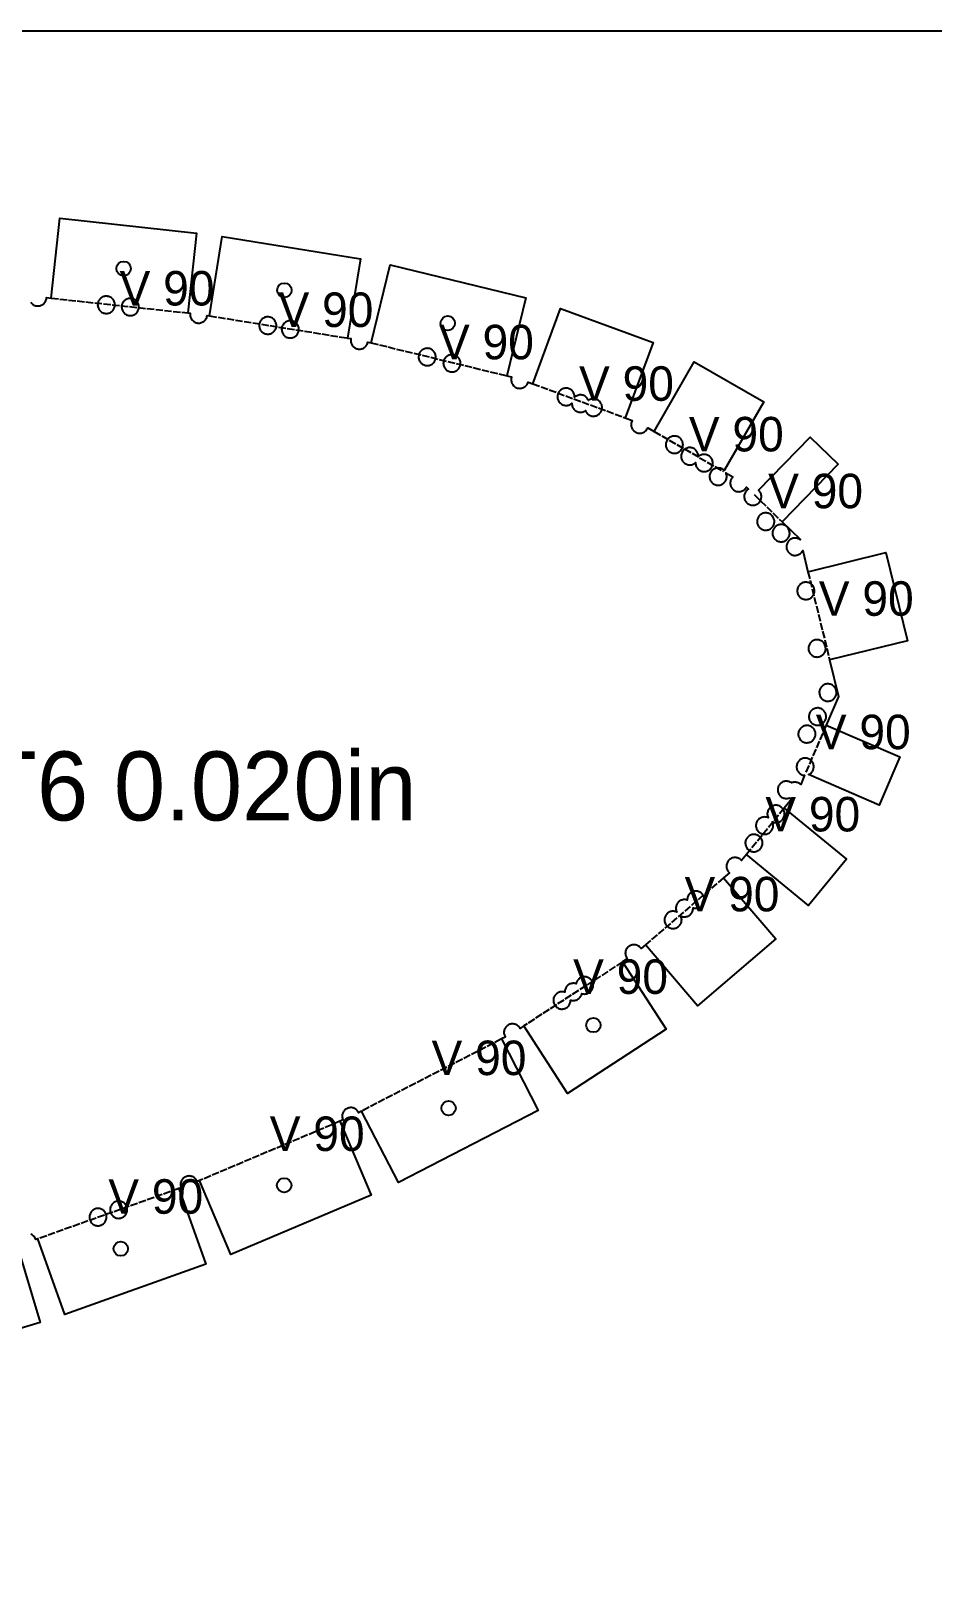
# Model space of a CAD drawing. Header units: millimetres. Extents: x 0 to 2467, y 0 to 1219.
# Drawn here: x 304.9 to 461.7, y 947.4 to 1219 of the extents above; entities that cross this region are included whole.
import ezdxf

# ---------------------------------------------------------------- set-up
doc = ezdxf.new("R2010")
doc.units = ezdxf.units.MM
doc.linetypes.add('DASHED', pattern=[1.524, 1.27, -0.254])
for name, color, linetype in [('CUT', 7, 'CONTINUOUS'), ('ETCH', 8, 'CONTINUOUS'), ('HOLE', 6, 'CONTINUOUS'), ('VALLEY', 1, 'DASHED')]:
    doc.layers.add(name, color=color, linetype=linetype)

msp = doc.modelspace()

# ---------------------------------------------------------------- linework, layer by layer
at = {"layer": 'CUT'}
for points in [[(304.78, 1171.86), (304.87, 1171.74), (304.97, 1171.63), (305.08, 1171.53), (305.2, 1171.45), (305.32, 1171.37), (305.46, 1171.31), (305.6, 1171.26), (305.74, 1171.23), (305.89, 1171.21), (306.03, 1171.21), (306.18, 1171.22), (306.33, 1171.24), (306.47, 1171.28), (306.61, 1171.33), (306.74, 1171.39), (306.86, 1171.47), (306.98, 1171.56), (307.09, 1171.66), (307.19, 1171.77), (307.27, 1171.89), (307.35, 1172.02), (307.41, 1172.15), (307.45, 1172.29), (307.49, 1172.43), (307.51, 1172.58), (307.51, 1172.67), (308.32, 1172.58), (309.83, 1186.47), (333.62, 1183.88), (332.11, 1170), (332.5, 1169.95), (332.49, 1169.87), (332.48, 1169.72), (332.49, 1169.58), (332.51, 1169.43), (332.55, 1169.29), (332.6, 1169.15), (332.67, 1169.02), (332.75, 1168.89), (332.84, 1168.78), (332.94, 1168.67), (333.05, 1168.57), (333.17, 1168.49), (333.29, 1168.41), (333.43, 1168.35), (333.57, 1168.3), (333.71, 1168.27), (333.86, 1168.25), (334, 1168.24), (334.15, 1168.25), (334.29, 1168.28), (334.44, 1168.32), (334.58, 1168.37), (334.71, 1168.43), (334.83, 1168.51), (334.95, 1168.6), (335.06, 1168.7), (335.15, 1168.81), (335.24, 1168.93), (335.31, 1169.06), (335.38, 1169.19), (335.42, 1169.33), (335.46, 1169.47), (335.47, 1169.55), (335.85, 1169.49), (338.07, 1183.29), (362.1, 1179.42), (359.88, 1165.63), (360.46, 1165.53), (360.45, 1165.49), (360.43, 1165.34), (360.42, 1165.19), (360.43, 1165.05), (360.46, 1164.9), (360.5, 1164.76), (360.55, 1164.62), (360.61, 1164.49), (360.69, 1164.36), (360.78, 1164.25), (360.88, 1164.14), (360.99, 1164.04), (361.11, 1163.96), (361.24, 1163.88), (361.37, 1163.82), (361.51, 1163.77), (361.65, 1163.74), (361.8, 1163.72), (361.95, 1163.71), (362.09, 1163.72), (362.24, 1163.75), (362.38, 1163.78), (362.52, 1163.84), (362.65, 1163.9), (362.78, 1163.98), (362.89, 1164.07), (363, 1164.17), (363.1, 1164.28), (363.18, 1164.4), (363.26, 1164.53), (363.32, 1164.66), (363.37, 1164.8), (363.4, 1164.94), (363.97, 1164.8), (367.27, 1178.38), (390.87, 1172.65), (387.57, 1159.07), (388.41, 1158.87), (388.39, 1158.8), (388.35, 1158.65), (388.33, 1158.51), (388.33, 1158.36), (388.34, 1158.21), (388.36, 1158.07), (388.4, 1157.93), (388.45, 1157.79), (388.52, 1157.66), (388.59, 1157.53), (388.68, 1157.41), (388.78, 1157.31), (388.89, 1157.21), (389.01, 1157.12), (389.14, 1157.05), (389.27, 1156.99), (389.41, 1156.94), (389.56, 1156.91), (389.7, 1156.89), (389.85, 1156.88), (390, 1156.89), (390.14, 1156.91), (390.28, 1156.95), (390.42, 1157), (390.55, 1157.07), (390.68, 1157.15), (390.8, 1157.24), (390.9, 1157.34), (391, 1157.45), (391.09, 1157.57), (391.16, 1157.69), (391.22, 1157.83), (391.27, 1157.97), (391.28, 1157.99), (392.09, 1157.69), (396.92, 1170.8), (413.01, 1164.86), (408.18, 1151.76), (409.38, 1151.31), (409.35, 1151.27), (409.29, 1151.13), (409.24, 1150.99), (409.21, 1150.85), (409.19, 1150.71), (409.19, 1150.56), (409.19, 1150.41), (409.22, 1150.27), (409.26, 1150.12), (409.31, 1149.99), (409.37, 1149.85), (409.45, 1149.73), (409.54, 1149.61), (409.64, 1149.5), (409.75, 1149.41), (409.87, 1149.32), (410, 1149.25), (410.13, 1149.19), (410.27, 1149.14), (410.41, 1149.1), (410.56, 1149.08), (410.71, 1149.08), (410.85, 1149.09), (411, 1149.11), (411.14, 1149.15), (411.28, 1149.2), (411.41, 1149.27), (411.54, 1149.34), (411.65, 1149.43), (411.76, 1149.53), (411.86, 1149.64), (411.94, 1149.76), (412.02, 1149.89), (412.08, 1150.02), (412.09, 1150.04), (413.19, 1149.4), (420.18, 1161.5), (432.25, 1154.53), (425.37, 1142.61), (425.37, 1142.61), (425.26, 1142.71), (425.14, 1142.8), (425.01, 1142.87), (424.88, 1142.93), (424.74, 1142.98), (424.59, 1143.01), (424.45, 1143.03), (424.3, 1143.04), (424.15, 1143.03), (424.01, 1143), (423.87, 1142.97), (423.73, 1142.91), (423.6, 1142.85), (423.47, 1142.77), (423.35, 1142.68), (423.25, 1142.58), (423.15, 1142.47), (423.06, 1142.35), (422.99, 1142.23), (422.93, 1142.09), (422.88, 1141.95), (422.85, 1141.81), (422.83, 1141.66), (422.82, 1141.52), (422.83, 1141.37), (422.86, 1141.22), (422.89, 1141.08), (422.94, 1140.94), (423.01, 1140.81), (423.09, 1140.69), (423.18, 1140.57), (423.28, 1140.46), (423.39, 1140.36), (423.51, 1140.28), (423.63, 1140.2), (423.77, 1140.14), (423.91, 1140.1), (424.05, 1140.06), (424.2, 1140.04), (424.34, 1140.04), (424.49, 1140.05), (424.64, 1140.07), (424.78, 1140.11), (424.92, 1140.16), (425.05, 1140.22), (425.17, 1140.3), (425.29, 1140.39), (425.4, 1140.49), (425.5, 1140.6), (425.58, 1140.72), (425.66, 1140.85), (425.72, 1140.98), (425.76, 1141.12), (425.8, 1141.26), (425.82, 1141.41), (425.82, 1141.56), (425.81, 1141.7), (425.79, 1141.85), (425.75, 1141.99), (425.7, 1142.13), (425.67, 1142.19), (426.89, 1141.49), (426.85, 1141.46), (426.75, 1141.35), (426.67, 1141.23), (426.59, 1141.1), (426.53, 1140.97), (426.49, 1140.83), (426.45, 1140.69), (426.43, 1140.54), (426.43, 1140.39), (426.44, 1140.25), (426.46, 1140.1), (426.5, 1139.96), (426.55, 1139.82), (426.61, 1139.69), (426.69, 1139.56), (426.78, 1139.45), (426.88, 1139.34), (426.99, 1139.24), (427.11, 1139.16), (427.24, 1139.08), (427.37, 1139.02), (427.51, 1138.97), (427.65, 1138.94), (427.8, 1138.92), (427.95, 1138.91), (428.09, 1138.92), (428.24, 1138.95), (428.38, 1138.98), (428.52, 1139.04), (428.65, 1139.1), (428.78, 1139.18), (428.89, 1139.27), (429, 1139.37), (429.1, 1139.48), (429.19, 1139.6), (429.25, 1139.7), (429.61, 1139.35), (429.51, 1139.29), (429.39, 1139.2), (429.28, 1139.1), (429.18, 1138.99), (429.1, 1138.87), (429.02, 1138.74), (428.96, 1138.61), (428.92, 1138.47), (428.88, 1138.32), (428.86, 1138.18), (428.86, 1138.03), (428.87, 1137.88), (428.89, 1137.74), (428.93, 1137.6), (428.98, 1137.46), (429.04, 1137.32), (429.12, 1137.2), (429.21, 1137.08), (429.31, 1136.98), (429.42, 1136.88), (429.54, 1136.79), (429.67, 1136.72), (429.8, 1136.66), (429.94, 1136.61), (430.08, 1136.58), (430.23, 1136.56), (430.38, 1136.55), (430.52, 1136.56), (430.67, 1136.58), (430.81, 1136.62), (430.95, 1136.67), (431.08, 1136.74), (431.21, 1136.81), (431.32, 1136.9), (431.43, 1137), (431.53, 1137.12), (431.62, 1137.23), (431.69, 1137.36), (431.75, 1137.5), (431.8, 1137.63), (431.83, 1137.78), (431.85, 1137.92), (431.86, 1138.07), (431.85, 1138.22), (431.82, 1138.36), (431.79, 1138.51), (431.73, 1138.64), (431.67, 1138.78), (431.59, 1138.9), (431.5, 1139.02), (431.4, 1139.13), (431.35, 1139.18), (440.33, 1148.41), (445.19, 1143.69), (435.45, 1133.67), (438.57, 1130.64), (438.59, 1130.54), (438.52, 1130.6), (438.39, 1130.67), (438.26, 1130.73), (438.12, 1130.78), (437.97, 1130.81), (437.83, 1130.83), (437.68, 1130.84), (437.53, 1130.83), (437.39, 1130.8), (437.25, 1130.77), (437.11, 1130.72), (436.98, 1130.65), (436.85, 1130.57), (436.73, 1130.48), (436.63, 1130.38), (436.53, 1130.27), (436.44, 1130.15), (436.37, 1130.03), (436.31, 1129.89), (436.26, 1129.75), (436.23, 1129.61), (436.21, 1129.46), (436.2, 1129.32), (436.21, 1129.17), (436.23, 1129.02), (436.27, 1128.88), (436.32, 1128.74), (436.39, 1128.61), (436.47, 1128.49), (436.55, 1128.37), (436.66, 1128.26), (436.77, 1128.16), (436.88, 1128.08), (437.01, 1128), (437.15, 1127.94), (437.29, 1127.9), (437.43, 1127.86), (437.57, 1127.84), (437.72, 1127.84), (437.87, 1127.85), (438.01, 1127.87), (438.16, 1127.91), (438.29, 1127.96), (438.43, 1128.02), (438.55, 1128.1), (438.67, 1128.19), (438.78, 1128.29), (438.87, 1128.4), (438.96, 1128.52), (439.03, 1128.65), (439.05, 1128.68), (439.95, 1125), (453.52, 1128.33), (457.28, 1112.98), (443.72, 1109.65), (445.27, 1103.31), (443.12, 1098.31), (455.95, 1092.78), (452.34, 1084.41), (440.06, 1089.7), (440.19, 1089.76), (440.32, 1089.84), (440.43, 1089.93), (440.54, 1090.03), (440.64, 1090.14), (440.72, 1090.26), (440.8, 1090.38), (440.86, 1090.52), (440.91, 1090.66), (440.94, 1090.8), (440.96, 1090.95), (440.96, 1091.09), (440.96, 1091.24), (440.93, 1091.39), (440.89, 1091.53), (440.84, 1091.67), (440.78, 1091.8), (440.7, 1091.92), (440.61, 1092.04), (440.51, 1092.15), (440.4, 1092.25), (440.28, 1092.33), (440.15, 1092.41), (440.02, 1092.47), (439.88, 1092.51), (439.74, 1092.55), (439.59, 1092.57), (439.44, 1092.57), (439.3, 1092.56), (439.15, 1092.54), (439.01, 1092.5), (438.87, 1092.45), (438.74, 1092.39), (438.61, 1092.31), (438.5, 1092.22), (438.39, 1092.12), (438.29, 1092.01), (438.21, 1091.89), (438.13, 1091.76), (438.07, 1091.63), (438.02, 1091.49), (437.99, 1091.35), (437.97, 1091.2), (437.96, 1091.05), (437.97, 1090.91), (438, 1090.76), (438.04, 1090.62), (438.09, 1090.48), (438.15, 1090.35), (438.23, 1090.22), (438.32, 1090.11), (438.42, 1090), (438.53, 1089.9), (438.65, 1089.81), (438.78, 1089.74), (438.91, 1089.68), (439.05, 1089.63), (439.19, 1089.6), (439.34, 1089.58), (439.36, 1089.58), (438.68, 1087.99), (438.6, 1088.06), (438.48, 1088.15), (438.35, 1088.22), (438.22, 1088.28), (438.08, 1088.33), (437.93, 1088.36), (437.79, 1088.38), (437.64, 1088.39), (437.49, 1088.38), (437.35, 1088.35), (437.21, 1088.32), (437.07, 1088.26), (437.06, 1088.26), (437, 1088.31), (436.87, 1088.38), (436.74, 1088.44), (436.6, 1088.49), (436.45, 1088.53), (436.31, 1088.55), (436.16, 1088.55), (436.01, 1088.54), (435.87, 1088.52), (435.73, 1088.48), (435.59, 1088.43), (435.46, 1088.36), (435.33, 1088.29), (435.21, 1088.2), (435.11, 1088.1), (435.01, 1087.99), (434.92, 1087.87), (434.85, 1087.74), (434.79, 1087.61), (434.74, 1087.47), (434.71, 1087.32), (434.69, 1087.18), (434.68, 1087.03), (434.69, 1086.88), (434.71, 1086.74), (434.75, 1086.6), (434.8, 1086.46), (434.87, 1086.33), (434.95, 1086.2), (435.03, 1086.08), (435.14, 1085.98), (435.25, 1085.88), (435.36, 1085.79), (435.49, 1085.72), (435.63, 1085.66), (435.77, 1085.61), (435.91, 1085.58), (436.05, 1085.56), (436.2, 1085.55), (436.35, 1085.56), (436.49, 1085.58), (436.64, 1085.62), (436.77, 1085.67), (436.78, 1085.68), (436.85, 1085.63), (436.97, 1085.55), (437.11, 1085.49), (437.15, 1085.48), (435.81, 1083.84), (446.63, 1075), (440.07, 1066.96), (429.25, 1075.8), (428.4, 1074.75), (428.31, 1074.85), (428.2, 1074.94), (428.08, 1075.03), (427.95, 1075.1), (427.82, 1075.16), (427.68, 1075.21), (427.54, 1075.24), (427.39, 1075.26), (427.24, 1075.27), (427.1, 1075.26), (426.95, 1075.24), (426.81, 1075.2), (426.67, 1075.15), (426.54, 1075.08), (426.41, 1075.01), (426.3, 1074.92), (426.19, 1074.82), (426.09, 1074.71), (426.01, 1074.59), (425.93, 1074.46), (425.87, 1074.32), (425.82, 1074.19), (425.79, 1074.04), (425.77, 1073.9), (425.77, 1073.75), (425.77, 1073.6), (425.8, 1073.46), (425.84, 1073.31), (425.89, 1073.18), (425.95, 1073.04), (426.03, 1072.92), (426.12, 1072.8), (426.22, 1072.69), (426.31, 1072.62), (425.28, 1071.74), (434.36, 1061.12), (420.75, 1049.49), (411.67, 1060.11), (410.92, 1059.47), (410.92, 1059.47), (410.83, 1059.59), (410.73, 1059.7), (410.62, 1059.79), (410.5, 1059.88), (410.37, 1059.95), (410.24, 1060.01), (410.1, 1060.06), (409.96, 1060.1), (409.81, 1060.12), (409.66, 1060.12), (409.52, 1060.11), (409.37, 1060.09), (409.23, 1060.05), (409.09, 1060), (408.96, 1059.93), (408.83, 1059.86), (408.72, 1059.77), (408.61, 1059.67), (408.51, 1059.56), (408.42, 1059.44), (408.35, 1059.31), (408.29, 1059.18), (408.24, 1059.04), (408.21, 1058.89), (408.19, 1058.75), (408.18, 1058.6), (408.19, 1058.45), (408.22, 1058.31), (408.25, 1058.17), (408.31, 1058.03), (408.37, 1057.89), (408.45, 1057.77), (408.52, 1057.67), (407.7, 1057.14), (415.31, 1045.42), (398.12, 1034.26), (390.51, 1045.98), (389.89, 1045.57), (389.89, 1045.57), (389.81, 1045.7), (389.72, 1045.82), (389.62, 1045.92), (389.51, 1046.02), (389.39, 1046.11), (389.26, 1046.18), (389.13, 1046.24), (388.99, 1046.29), (388.85, 1046.32), (388.7, 1046.34), (388.55, 1046.35), (388.41, 1046.34), (388.26, 1046.32), (388.12, 1046.28), (387.98, 1046.23), (387.85, 1046.16), (387.72, 1046.08), (387.61, 1045.99), (387.5, 1045.89), (387.4, 1045.78), (387.32, 1045.66), (387.24, 1045.54), (387.18, 1045.4), (387.13, 1045.26), (387.1, 1045.12), (387.08, 1044.97), (387.07, 1044.83), (387.08, 1044.68), (387.11, 1044.54), (387.14, 1044.39), (387.2, 1044.25), (387.26, 1044.12), (387.3, 1044.06), (386.63, 1043.72), (393.04, 1031.31), (368.73, 1018.75), (362.32, 1031.17), (361.8, 1030.9), (361.75, 1031.01), (361.67, 1031.13), (361.58, 1031.25), (361.48, 1031.36), (361.37, 1031.46), (361.25, 1031.54), (361.12, 1031.62), (360.99, 1031.68), (360.85, 1031.73), (360.71, 1031.76), (360.56, 1031.78), (360.42, 1031.78), (360.27, 1031.77), (360.12, 1031.75), (359.98, 1031.71), (359.84, 1031.66), (359.71, 1031.6), (359.59, 1031.52), (359.47, 1031.43), (359.36, 1031.33), (359.26, 1031.22), (359.18, 1031.1), (359.1, 1030.97), (359.04, 1030.84), (358.99, 1030.7), (358.96, 1030.56), (358.94, 1030.41), (358.94, 1030.26), (358.95, 1030.12), (358.97, 1029.97), (359.01, 1029.83), (359.06, 1029.69), (359.09, 1029.63), (358.55, 1029.4), (363.99, 1016.53), (339.55, 1006.22), (334.12, 1019.09), (333.72, 1018.92), (333.7, 1018.98), (333.63, 1019.11), (333.55, 1019.24), (333.47, 1019.36), (333.36, 1019.46), (333.25, 1019.56), (333.14, 1019.65), (333.01, 1019.72), (332.87, 1019.78), (332.73, 1019.83), (332.59, 1019.86), (332.45, 1019.88), (332.3, 1019.89), (332.15, 1019.88), (332.01, 1019.85), (331.86, 1019.82), (331.73, 1019.77), (331.73, 1019.77), (331.59, 1019.7), (331.47, 1019.62), (331.35, 1019.53), (331.24, 1019.43), (331.15, 1019.32), (331.06, 1019.2), (330.99, 1019.08), (330.93, 1018.94), (330.88, 1018.8), (330.84, 1018.66), (330.82, 1018.51), (330.82, 1018.37), (330.83, 1018.22), (330.85, 1018.07), (330.89, 1017.93), (330.93, 1017.83), (330.52, 1017.69), (335.2, 1004.53), (310.69, 995.8), (306.01, 1008.96), (305.64, 1008.83), (305.59, 1008.97), (305.53, 1009.1), (305.45, 1009.23), (305.36, 1009.34), (305.26, 1009.45), (305.15, 1009.55), (305.03, 1009.63), (304.9, 1009.71), (304.77, 1009.77)], [(302.42, 1007.79), (306.42, 994.4), (274.89, 984.98)]]:
    msp.add_lwpolyline(points, dxfattribs=at)
for points in [[(318.64, 1170.1), (318.76, 1170.18), (318.88, 1170.27), (318.99, 1170.37), (319.08, 1170.48), (319.17, 1170.6), (319.24, 1170.72), (319.3, 1170.86), (319.35, 1171), (319.39, 1171.14), (319.41, 1171.29), (319.41, 1171.43), (319.4, 1171.58), (319.38, 1171.73), (319.34, 1171.87), (319.29, 1172.01), (319.22, 1172.14), (319.15, 1172.26), (319.06, 1172.38), (318.96, 1172.49), (318.85, 1172.59), (318.73, 1172.67), (318.6, 1172.75), (318.47, 1172.81), (318.33, 1172.85), (318.18, 1172.89), (318.04, 1172.91), (317.89, 1172.91), (317.74, 1172.9), (317.6, 1172.88), (317.46, 1172.84), (317.32, 1172.79), (317.19, 1172.73), (317.06, 1172.65), (316.94, 1172.56), (316.84, 1172.46), (316.74, 1172.35), (316.65, 1172.23), (316.58, 1172.1), (316.52, 1171.97), (316.47, 1171.83), (316.44, 1171.69), (316.42, 1171.54), (316.41, 1171.39), (316.42, 1171.25), (316.44, 1171.1), (316.48, 1170.96), (316.53, 1170.82), (316.6, 1170.69), (316.68, 1170.56), (316.76, 1170.45), (316.87, 1170.34), (316.98, 1170.24), (317.09, 1170.15), (317.22, 1170.08), (317.36, 1170.02), (317.5, 1169.97), (317.64, 1169.94), (317.78, 1169.92), (317.93, 1169.91), (318.08, 1169.92), (318.22, 1169.95), (318.37, 1169.98), (318.5, 1170.04), (318.64, 1170.1)], [(323.26, 1170.1), (323.34, 1170.22), (323.42, 1170.35), (323.48, 1170.48), (323.53, 1170.62), (323.56, 1170.76), (323.58, 1170.91), (323.58, 1171.06), (323.57, 1171.2), (323.55, 1171.35), (323.51, 1171.49), (323.46, 1171.63), (323.4, 1171.76), (323.32, 1171.89), (323.23, 1172), (323.13, 1172.11), (323.02, 1172.21), (322.9, 1172.3), (322.77, 1172.37), (322.64, 1172.43), (322.5, 1172.48), (322.36, 1172.51), (322.21, 1172.53), (322.06, 1172.54), (321.92, 1172.53), (321.77, 1172.5), (321.63, 1172.47), (321.49, 1172.41), (321.36, 1172.35), (321.23, 1172.27), (321.12, 1172.18), (321.01, 1172.08), (320.91, 1171.97), (320.83, 1171.85), (320.75, 1171.73), (320.69, 1171.59), (320.64, 1171.45), (320.61, 1171.31), (320.59, 1171.16), (320.58, 1171.02), (320.59, 1170.87), (320.62, 1170.72), (320.65, 1170.58), (320.71, 1170.44), (320.77, 1170.31), (320.85, 1170.19), (320.94, 1170.07), (321.04, 1169.96), (321.15, 1169.86), (321.27, 1169.78), (321.4, 1169.7), (321.53, 1169.64), (321.67, 1169.6), (321.81, 1169.56), (321.96, 1169.54), (322.1, 1169.54), (322.25, 1169.55), (322.4, 1169.57), (322.54, 1169.61), (322.68, 1169.66), (322.81, 1169.72), (322.93, 1169.8), (323.05, 1169.89), (323.16, 1169.99), (323.26, 1170.1)], [(346.96, 1166.67), (347.07, 1166.77), (347.17, 1166.88), (347.25, 1167), (347.33, 1167.12), (347.39, 1167.26), (347.44, 1167.4), (347.47, 1167.54), (347.49, 1167.69), (347.5, 1167.83), (347.49, 1167.98), (347.46, 1168.12), (347.42, 1168.27), (347.37, 1168.4), (347.31, 1168.54), (347.23, 1168.66), (347.14, 1168.78), (347.04, 1168.89), (346.93, 1168.98), (346.81, 1169.07), (346.68, 1169.14), (346.55, 1169.21), (346.41, 1169.25), (346.27, 1169.29), (346.12, 1169.31), (345.97, 1169.31), (345.83, 1169.3), (345.68, 1169.28), (345.54, 1169.24), (345.4, 1169.19), (345.27, 1169.12), (345.14, 1169.05), (345.03, 1168.96), (344.92, 1168.86), (344.82, 1168.75), (344.74, 1168.63), (344.66, 1168.5), (344.6, 1168.37), (344.55, 1168.23), (344.52, 1168.08), (344.5, 1167.94), (344.5, 1167.79), (344.51, 1167.64), (344.53, 1167.5), (344.57, 1167.36), (344.62, 1167.22), (344.68, 1167.09), (344.76, 1166.96), (344.85, 1166.84), (344.95, 1166.74), (345.06, 1166.64), (345.18, 1166.55), (345.31, 1166.48), (345.44, 1166.42), (345.58, 1166.37), (345.72, 1166.34), (345.87, 1166.32), (346.02, 1166.31), (346.16, 1166.32), (346.31, 1166.34), (346.45, 1166.38), (346.59, 1166.43), (346.72, 1166.5), (346.85, 1166.58), (346.96, 1166.67)], [(351.3, 1166.59), (351.35, 1166.73), (351.39, 1166.87), (351.41, 1167.02), (351.41, 1167.17), (351.4, 1167.31), (351.38, 1167.46), (351.34, 1167.6), (351.29, 1167.74), (351.22, 1167.87), (351.15, 1168), (351.06, 1168.11), (350.96, 1168.22), (350.85, 1168.32), (350.73, 1168.41), (350.6, 1168.48), (350.47, 1168.54), (350.33, 1168.59), (350.18, 1168.62), (350.04, 1168.64), (349.89, 1168.65), (349.74, 1168.64), (349.6, 1168.61), (349.46, 1168.58), (349.32, 1168.52), (349.19, 1168.46), (349.06, 1168.38), (348.94, 1168.29), (348.84, 1168.19), (348.74, 1168.08), (348.65, 1167.96), (348.58, 1167.84), (348.52, 1167.7), (348.47, 1167.56), (348.44, 1167.42), (348.42, 1167.27), (348.41, 1167.13), (348.42, 1166.98), (348.44, 1166.83), (348.48, 1166.69), (348.53, 1166.55), (348.6, 1166.42), (348.68, 1166.3), (348.76, 1166.18), (348.87, 1166.07), (348.98, 1165.97), (349.1, 1165.89), (349.22, 1165.81), (349.36, 1165.75), (349.5, 1165.71), (349.64, 1165.67), (349.78, 1165.65), (349.93, 1165.65), (350.08, 1165.66), (350.22, 1165.68), (350.37, 1165.72), (350.5, 1165.77), (350.64, 1165.83), (350.76, 1165.91), (350.88, 1166), (350.99, 1166.1), (351.08, 1166.21), (351.17, 1166.33), (351.24, 1166.46), (351.3, 1166.59)], [(374.98, 1161.53), (375.06, 1161.66), (375.12, 1161.79), (375.16, 1161.93), (375.2, 1162.08), (375.22, 1162.22), (375.22, 1162.37), (375.21, 1162.52), (375.19, 1162.66), (375.15, 1162.8), (375.1, 1162.94), (375.04, 1163.07), (374.96, 1163.2), (374.87, 1163.32), (374.77, 1163.42), (374.66, 1163.52), (374.54, 1163.61), (374.41, 1163.68), (374.28, 1163.74), (374.14, 1163.79), (374, 1163.82), (373.85, 1163.84), (373.7, 1163.85), (373.56, 1163.84), (373.41, 1163.82), (373.27, 1163.78), (373.13, 1163.73), (373, 1163.66), (372.87, 1163.58), (372.76, 1163.49), (372.65, 1163.39), (372.55, 1163.28), (372.46, 1163.16), (372.39, 1163.04), (372.33, 1162.9), (372.28, 1162.76), (372.25, 1162.62), (372.23, 1162.47), (372.22, 1162.33), (372.23, 1162.18), (372.26, 1162.04), (372.29, 1161.89), (372.35, 1161.76), (372.41, 1161.62), (372.49, 1161.5), (372.58, 1161.38), (372.68, 1161.27), (372.79, 1161.18), (372.91, 1161.09), (373.03, 1161.02), (373.17, 1160.96), (373.31, 1160.91), (373.45, 1160.87), (373.6, 1160.85), (373.74, 1160.85), (373.89, 1160.86), (374.04, 1160.88), (374.18, 1160.92), (374.32, 1160.97), (374.45, 1161.04), (374.57, 1161.11), (374.69, 1161.2), (374.8, 1161.3), (374.9, 1161.41), (374.98, 1161.53)], [(379.52, 1161.12), (379.53, 1161.27), (379.52, 1161.42), (379.5, 1161.56), (379.46, 1161.7), (379.41, 1161.84), (379.34, 1161.97), (379.27, 1162.1), (379.18, 1162.22), (379.08, 1162.32), (378.97, 1162.42), (378.85, 1162.51), (378.72, 1162.58), (378.58, 1162.64), (378.45, 1162.69), (378.3, 1162.72), (378.16, 1162.74), (378.01, 1162.75), (377.86, 1162.74), (377.72, 1162.71), (377.57, 1162.68), (377.44, 1162.63), (377.3, 1162.56), (377.18, 1162.48), (377.06, 1162.39), (376.95, 1162.29), (376.86, 1162.18), (376.77, 1162.06), (376.7, 1161.94), (376.64, 1161.8), (376.59, 1161.66), (376.56, 1161.52), (376.54, 1161.37), (376.53, 1161.23), (376.54, 1161.08), (376.56, 1160.93), (376.6, 1160.79), (376.65, 1160.65), (376.72, 1160.52), (376.79, 1160.4), (376.88, 1160.28), (376.98, 1160.17), (377.09, 1160.07), (377.21, 1159.99), (377.34, 1159.91), (377.48, 1159.85), (377.61, 1159.81), (377.76, 1159.77), (377.9, 1159.75), (378.05, 1159.75), (378.2, 1159.76), (378.34, 1159.78), (378.49, 1159.82), (378.62, 1159.87), (378.76, 1159.93), (378.88, 1160.01), (379, 1160.1), (379.11, 1160.2), (379.2, 1160.31), (379.29, 1160.43), (379.36, 1160.56), (379.42, 1160.69), (379.47, 1160.83), (379.51, 1160.98), (379.52, 1161.12)], [(403.2, 1154.94), (403.06, 1154.99), (402.91, 1155.02), (402.77, 1155.04), (402.62, 1155.05), (402.47, 1155.04), (402.33, 1155.01), (402.19, 1154.98), (402.05, 1154.93), (401.92, 1154.86), (401.79, 1154.78), (401.78, 1154.78), (401.76, 1154.83), (401.69, 1154.96), (401.62, 1155.09), (401.53, 1155.2), (401.43, 1155.31), (401.32, 1155.41), (401.2, 1155.5), (401.07, 1155.57), (400.94, 1155.63), (400.8, 1155.68), (400.65, 1155.71), (400.51, 1155.73), (400.36, 1155.74), (400.21, 1155.73), (400.07, 1155.7), (399.93, 1155.67), (399.79, 1155.61), (399.66, 1155.55), (399.53, 1155.47), (399.41, 1155.38), (399.37, 1155.34), (399.37, 1155.43), (399.36, 1155.58), (399.34, 1155.73), (399.3, 1155.87), (399.25, 1156.01), (399.19, 1156.14), (399.11, 1156.26), (399.02, 1156.38), (398.92, 1156.49), (398.81, 1156.59), (398.69, 1156.67), (398.56, 1156.75), (398.43, 1156.81), (398.29, 1156.85), (398.15, 1156.89), (398, 1156.91), (397.85, 1156.91), (397.71, 1156.9), (397.56, 1156.88), (397.42, 1156.84), (397.28, 1156.79), (397.15, 1156.73), (397.02, 1156.65), (396.91, 1156.56), (396.8, 1156.46), (396.7, 1156.35), (396.61, 1156.23), (396.54, 1156.1), (396.48, 1155.97), (396.43, 1155.83), (396.4, 1155.69), (396.38, 1155.54), (396.37, 1155.39), (396.38, 1155.25), (396.41, 1155.1), (396.44, 1154.96), (396.5, 1154.82), (396.56, 1154.69), (396.64, 1154.56), (396.73, 1154.45), (396.83, 1154.34), (396.94, 1154.24), (397.06, 1154.15), (397.18, 1154.08), (397.32, 1154.02), (397.46, 1153.97), (397.6, 1153.94), (397.75, 1153.92), (397.89, 1153.91), (398.04, 1153.92), (398.19, 1153.95), (398.33, 1153.98), (398.47, 1154.04), (398.6, 1154.1), (398.72, 1154.18), (398.84, 1154.27), (398.89, 1154.31), (398.88, 1154.22), (398.89, 1154.07), (398.92, 1153.92), (398.95, 1153.78), (399, 1153.64), (399.07, 1153.51), (399.15, 1153.39), (399.24, 1153.27), (399.34, 1153.16), (399.45, 1153.06), (399.57, 1152.98), (399.69, 1152.9), (399.83, 1152.84), (399.97, 1152.79), (400.11, 1152.76), (400.26, 1152.74), (400.4, 1152.74), (400.55, 1152.75), (400.7, 1152.77), (400.84, 1152.81), (400.98, 1152.86), (401.11, 1152.92), (401.23, 1153), (401.24, 1153.01), (401.26, 1152.95), (401.33, 1152.82), (401.41, 1152.7), (401.49, 1152.58), (401.6, 1152.47), (401.71, 1152.38), (401.83, 1152.29), (401.95, 1152.22), (402.09, 1152.15), (402.23, 1152.11), (402.37, 1152.07), (402.51, 1152.05), (402.66, 1152.05), (402.81, 1152.06), (402.95, 1152.08), (403.1, 1152.12), (403.23, 1152.17), (403.37, 1152.23), (403.49, 1152.31), (403.61, 1152.4), (403.72, 1152.5), (403.81, 1152.61), (403.9, 1152.73), (403.97, 1152.86), (404.03, 1152.99), (404.08, 1153.13), (404.12, 1153.28), (404.14, 1153.42), (404.14, 1153.57), (404.13, 1153.72), (404.11, 1153.86), (404.07, 1154), (404.02, 1154.14), (403.95, 1154.27), (403.88, 1154.4), (403.79, 1154.52), (403.69, 1154.62), (403.58, 1154.72), (403.46, 1154.81), (403.33, 1154.88), (403.2, 1154.94)], [(418.19, 1147.41), (418.15, 1147.55), (418.1, 1147.69), (418.03, 1147.82), (417.96, 1147.94), (417.87, 1148.06), (417.77, 1148.17), (417.66, 1148.27), (417.54, 1148.35), (417.41, 1148.43), (417.27, 1148.49), (417.14, 1148.53), (416.99, 1148.57), (416.85, 1148.59), (416.7, 1148.59), (416.55, 1148.58), (416.41, 1148.56), (416.26, 1148.52), (416.13, 1148.47), (415.99, 1148.41), (415.87, 1148.33), (415.75, 1148.24), (415.64, 1148.14), (415.55, 1148.03), (415.46, 1147.91), (415.39, 1147.78), (415.33, 1147.65), (415.28, 1147.51), (415.24, 1147.36), (415.23, 1147.22), (415.22, 1147.07), (415.23, 1146.92), (415.25, 1146.78), (415.29, 1146.64), (415.34, 1146.5), (415.41, 1146.37), (415.48, 1146.24), (415.57, 1146.13), (415.67, 1146.02), (415.78, 1145.92), (415.9, 1145.83), (416.03, 1145.76), (416.17, 1145.7), (416.3, 1145.65), (416.45, 1145.62), (416.59, 1145.6), (416.74, 1145.59), (416.89, 1145.6), (417.03, 1145.63), (417.18, 1145.66), (417.31, 1145.72), (417.45, 1145.78), (417.57, 1145.86), (417.69, 1145.95), (417.8, 1146.05), (417.89, 1146.16), (417.98, 1146.28), (418.05, 1146.4), (418.11, 1146.54), (418.16, 1146.68), (418.19, 1146.82), (418.21, 1146.97), (418.22, 1147.11), (418.21, 1147.26), (418.19, 1147.41)], [(422.02, 1145.39), (421.87, 1145.4), (421.72, 1145.39), (421.58, 1145.37), (421.44, 1145.33), (421.3, 1145.28), (421.17, 1145.21), (421.04, 1145.14), (420.92, 1145.05), (420.88, 1145.01), (420.88, 1145.1), (420.87, 1145.24), (420.85, 1145.39), (420.81, 1145.53), (420.76, 1145.67), (420.7, 1145.8), (420.62, 1145.93), (420.53, 1146.04), (420.43, 1146.15), (420.32, 1146.25), (420.2, 1146.34), (420.07, 1146.41), (419.94, 1146.47), (419.8, 1146.52), (419.66, 1146.55), (419.51, 1146.57), (419.36, 1146.58), (419.22, 1146.57), (419.07, 1146.54), (418.93, 1146.51), (418.79, 1146.45), (418.66, 1146.39), (418.53, 1146.31), (418.42, 1146.22), (418.31, 1146.12), (418.21, 1146.01), (418.13, 1145.89), (418.05, 1145.77), (417.99, 1145.63), (417.94, 1145.49), (417.91, 1145.35), (417.89, 1145.2), (417.88, 1145.06), (417.89, 1144.91), (417.92, 1144.76), (417.95, 1144.62), (418.01, 1144.48), (418.07, 1144.35), (418.15, 1144.23), (418.24, 1144.11), (418.34, 1144), (418.45, 1143.9), (418.57, 1143.82), (418.7, 1143.74), (418.83, 1143.68), (418.97, 1143.64), (419.11, 1143.6), (419.26, 1143.58), (419.4, 1143.58), (419.55, 1143.59), (419.7, 1143.61), (419.84, 1143.65), (419.98, 1143.7), (420.11, 1143.76), (420.23, 1143.84), (420.35, 1143.93), (420.4, 1143.97), (420.39, 1143.88), (420.4, 1143.73), (420.43, 1143.59), (420.46, 1143.44), (420.51, 1143.31), (420.58, 1143.17), (420.66, 1143.05), (420.75, 1142.93), (420.85, 1142.82), (420.96, 1142.73), (421.08, 1142.64), (421.2, 1142.57), (421.34, 1142.51), (421.48, 1142.46), (421.62, 1142.43), (421.77, 1142.41), (421.91, 1142.4), (422.06, 1142.41), (422.21, 1142.43), (422.35, 1142.47), (422.49, 1142.52), (422.62, 1142.59), (422.74, 1142.66), (422.86, 1142.75), (422.97, 1142.85), (423.07, 1142.96), (423.15, 1143.08), (423.23, 1143.21), (423.29, 1143.35), (423.33, 1143.48), (423.37, 1143.63), (423.39, 1143.77), (423.39, 1143.92), (423.38, 1144.07), (423.36, 1144.21), (423.32, 1144.36), (423.27, 1144.49), (423.21, 1144.63), (423.13, 1144.75), (423.04, 1144.87), (422.94, 1144.98), (422.83, 1145.07), (422.71, 1145.16), (422.58, 1145.23), (422.45, 1145.29), (422.31, 1145.34), (422.16, 1145.38), (422.02, 1145.39)], [(434.11, 1133.74), (434.1, 1133.88), (434.07, 1134.03), (434.04, 1134.17), (433.98, 1134.31), (433.92, 1134.44), (433.84, 1134.57), (433.75, 1134.68), (433.65, 1134.79), (433.54, 1134.89), (433.42, 1134.98), (433.3, 1135.05), (433.16, 1135.11), (433.02, 1135.16), (432.88, 1135.19), (432.73, 1135.21), (432.59, 1135.22), (432.44, 1135.21), (432.29, 1135.18), (432.15, 1135.15), (432.01, 1135.09), (431.88, 1135.03), (431.76, 1134.95), (431.64, 1134.86), (431.53, 1134.76), (431.43, 1134.65), (431.35, 1134.53), (431.27, 1134.4), (431.21, 1134.27), (431.17, 1134.13), (431.13, 1133.99), (431.11, 1133.84), (431.11, 1133.7), (431.12, 1133.55), (431.14, 1133.4), (431.18, 1133.26), (431.23, 1133.12), (431.29, 1132.99), (431.37, 1132.87), (431.46, 1132.75), (431.56, 1132.64), (431.67, 1132.54), (431.79, 1132.46), (431.92, 1132.38), (432.05, 1132.32), (432.19, 1132.28), (432.33, 1132.24), (432.48, 1132.22), (432.63, 1132.22), (432.77, 1132.23), (432.92, 1132.25), (433.06, 1132.29), (433.2, 1132.34), (433.33, 1132.4), (433.46, 1132.48), (433.57, 1132.57), (433.68, 1132.67), (433.78, 1132.78), (433.87, 1132.9), (433.94, 1133.03), (434, 1133.16), (434.05, 1133.3), (434.08, 1133.44), (434.1, 1133.59), (434.11, 1133.74)], [(436.42, 1132.67), (436.32, 1132.78), (436.21, 1132.87), (436.09, 1132.96), (435.96, 1133.03), (435.83, 1133.09), (435.69, 1133.14), (435.54, 1133.18), (435.4, 1133.2), (435.25, 1133.2), (435.1, 1133.19), (434.96, 1133.17), (434.82, 1133.13), (434.68, 1133.08), (434.55, 1133.01), (434.42, 1132.94), (434.3, 1132.85), (434.2, 1132.75), (434.1, 1132.64), (434.01, 1132.52), (433.94, 1132.39), (433.88, 1132.26), (433.83, 1132.12), (433.8, 1131.97), (433.78, 1131.83), (433.77, 1131.68), (433.78, 1131.53), (433.8, 1131.39), (433.84, 1131.25), (433.89, 1131.11), (433.96, 1130.98), (434.04, 1130.85), (434.12, 1130.73), (434.22, 1130.63), (434.34, 1130.53), (434.45, 1130.44), (434.58, 1130.37), (434.72, 1130.31), (434.86, 1130.26), (435, 1130.23), (435.14, 1130.21), (435.29, 1130.2), (435.44, 1130.21), (435.58, 1130.23), (435.73, 1130.27), (435.86, 1130.32), (436, 1130.39), (436.12, 1130.47), (436.24, 1130.55), (436.35, 1130.66), (436.44, 1130.77), (436.53, 1130.88), (436.6, 1131.01), (436.66, 1131.15), (436.71, 1131.29), (436.75, 1131.43), (436.77, 1131.57), (436.77, 1131.72), (436.76, 1131.87), (436.74, 1132.01), (436.7, 1132.16), (436.65, 1132.29), (436.58, 1132.43), (436.51, 1132.55), (436.42, 1132.67)], [(440.9, 1122.39), (440.82, 1122.51), (440.73, 1122.63), (440.63, 1122.74), (440.52, 1122.83), (440.4, 1122.92), (440.27, 1122.99), (440.14, 1123.06), (440, 1123.1), (439.86, 1123.14), (439.71, 1123.16), (439.56, 1123.16), (439.42, 1123.15), (439.27, 1123.13), (439.13, 1123.09), (438.99, 1123.04), (438.86, 1122.98), (438.73, 1122.9), (438.62, 1122.81), (438.51, 1122.71), (438.41, 1122.6), (438.32, 1122.48), (438.25, 1122.35), (438.19, 1122.22), (438.14, 1122.08), (438.11, 1121.93), (438.09, 1121.79), (438.08, 1121.64), (438.09, 1121.49), (438.12, 1121.35), (438.15, 1121.21), (438.21, 1121.07), (438.27, 1120.94), (438.35, 1120.81), (438.44, 1120.69), (438.54, 1120.59), (438.65, 1120.49), (438.77, 1120.4), (438.89, 1120.33), (439.03, 1120.27), (439.17, 1120.22), (439.31, 1120.19), (439.46, 1120.17), (439.6, 1120.16), (439.75, 1120.17), (439.9, 1120.2), (440.04, 1120.23), (440.18, 1120.28), (440.31, 1120.35), (440.43, 1120.43), (440.55, 1120.52), (440.66, 1120.62), (440.76, 1120.73), (440.84, 1120.85), (440.92, 1120.97), (440.98, 1121.11), (441.02, 1121.25), (441.06, 1121.39), (441.08, 1121.54), (441.08, 1121.68), (441.07, 1121.83), (441.05, 1121.98), (441.01, 1122.12), (440.96, 1122.26), (440.9, 1122.39)], [(440.2, 1112.34), (440.14, 1112.21), (440.09, 1112.07), (440.06, 1111.93), (440.04, 1111.78), (440.03, 1111.63), (440.04, 1111.49), (440.07, 1111.34), (440.1, 1111.2), (440.16, 1111.06), (440.22, 1110.93), (440.3, 1110.8), (440.39, 1110.69), (440.49, 1110.58), (440.6, 1110.48), (440.72, 1110.4), (440.84, 1110.32), (440.98, 1110.26), (441.12, 1110.21), (441.26, 1110.18), (441.41, 1110.16), (441.55, 1110.15), (441.7, 1110.16), (441.85, 1110.19), (441.99, 1110.23), (442.13, 1110.28), (442.26, 1110.34), (442.38, 1110.42), (442.5, 1110.51), (442.61, 1110.61), (442.71, 1110.72), (442.79, 1110.84), (442.87, 1110.97), (442.93, 1111.1), (442.97, 1111.24), (443.01, 1111.38), (443.03, 1111.53), (443.03, 1111.68), (443.02, 1111.82), (443, 1111.97), (442.96, 1112.11), (442.91, 1112.25), (442.85, 1112.38), (442.77, 1112.51), (442.68, 1112.62), (442.58, 1112.73), (442.47, 1112.83), (442.35, 1112.91), (442.22, 1112.99), (442.09, 1113.05), (441.95, 1113.1), (441.81, 1113.13), (441.66, 1113.15), (441.51, 1113.15), (441.37, 1113.15), (441.22, 1113.12), (441.08, 1113.08), (440.94, 1113.03), (440.81, 1112.97), (440.68, 1112.89), (440.57, 1112.8), (440.46, 1112.7), (440.36, 1112.59), (440.27, 1112.47), (440.2, 1112.34)], [(442.16, 1104.8), (442.08, 1104.67), (442.02, 1104.53), (441.97, 1104.39), (441.94, 1104.25), (441.92, 1104.11), (441.92, 1103.96), (441.93, 1103.81), (441.95, 1103.67), (441.99, 1103.52), (442.04, 1103.39), (442.1, 1103.25), (442.18, 1103.13), (442.27, 1103.01), (442.37, 1102.9), (442.48, 1102.81), (442.6, 1102.72), (442.73, 1102.65), (442.86, 1102.59), (443, 1102.54), (443.14, 1102.5), (443.29, 1102.48), (443.44, 1102.48), (443.58, 1102.49), (443.73, 1102.51), (443.87, 1102.55), (444.01, 1102.6), (444.14, 1102.67), (444.27, 1102.74), (444.38, 1102.83), (444.49, 1102.93), (444.59, 1103.04), (444.67, 1103.16), (444.75, 1103.29), (444.81, 1103.42), (444.86, 1103.56), (444.89, 1103.71), (444.91, 1103.85), (444.92, 1104), (444.91, 1104.15), (444.88, 1104.29), (444.85, 1104.43), (444.79, 1104.57), (444.73, 1104.7), (444.65, 1104.83), (444.56, 1104.95), (444.46, 1105.05), (444.35, 1105.15), (444.23, 1105.24), (444.1, 1105.31), (443.97, 1105.37), (443.83, 1105.42), (443.69, 1105.45), (443.54, 1105.47), (443.4, 1105.48), (443.25, 1105.47), (443.1, 1105.45), (442.96, 1105.41), (442.82, 1105.36), (442.69, 1105.29), (442.57, 1105.21), (442.45, 1105.13), (442.34, 1105.03), (442.24, 1104.91), (442.16, 1104.8)], [(440.44, 1100.73), (440.36, 1100.61), (440.28, 1100.48), (440.22, 1100.35), (440.17, 1100.21), (440.14, 1100.07), (440.12, 1099.92), (440.11, 1099.77), (440.12, 1099.63), (440.15, 1099.48), (440.18, 1099.34), (440.24, 1099.2), (440.3, 1099.07), (440.38, 1098.94), (440.47, 1098.83), (440.57, 1098.72), (440.68, 1098.62), (440.8, 1098.53), (440.93, 1098.46), (441.06, 1098.4), (441.2, 1098.35), (441.34, 1098.32), (441.49, 1098.3), (441.63, 1098.29), (441.78, 1098.3), (441.93, 1098.33), (442.07, 1098.36), (442.21, 1098.42), (442.34, 1098.48), (442.46, 1098.56), (442.58, 1098.65), (442.69, 1098.75), (442.79, 1098.86), (442.87, 1098.98), (442.95, 1099.1), (443.01, 1099.24), (443.06, 1099.38), (443.09, 1099.52), (443.11, 1099.67), (443.11, 1099.81), (443.1, 1099.96), (443.08, 1100.11), (443.04, 1100.25), (442.99, 1100.39), (442.93, 1100.52), (442.85, 1100.64), (442.76, 1100.76), (442.66, 1100.87), (442.55, 1100.97), (442.43, 1101.05), (442.3, 1101.13), (442.17, 1101.19), (442.03, 1101.23), (441.89, 1101.27), (441.74, 1101.29), (441.59, 1101.29), (441.45, 1101.28), (441.3, 1101.26), (441.16, 1101.22), (441.02, 1101.17), (440.89, 1101.11), (440.76, 1101.03), (440.65, 1100.94), (440.54, 1100.84), (440.44, 1100.73)], [(438.37, 1097.3), (438.32, 1097.16), (438.29, 1097.02), (438.27, 1096.87), (438.26, 1096.73), (438.27, 1096.58), (438.3, 1096.43), (438.33, 1096.29), (438.39, 1096.15), (438.45, 1096.02), (438.53, 1095.9), (438.62, 1095.78), (438.72, 1095.67), (438.83, 1095.57), (438.95, 1095.49), (439.08, 1095.41), (439.21, 1095.35), (439.35, 1095.3), (439.49, 1095.27), (439.64, 1095.25), (439.78, 1095.25), (439.93, 1095.26), (440.08, 1095.28), (440.22, 1095.32), (440.36, 1095.37), (440.49, 1095.43), (440.61, 1095.51), (440.73, 1095.6), (440.84, 1095.7), (440.94, 1095.81), (441.02, 1095.93), (441.1, 1096.06), (441.16, 1096.19), (441.21, 1096.33), (441.24, 1096.47), (441.26, 1096.62), (441.26, 1096.77), (441.25, 1096.91), (441.23, 1097.06), (441.19, 1097.2), (441.14, 1097.34), (441.08, 1097.47), (441, 1097.6), (440.91, 1097.71), (440.81, 1097.82), (440.7, 1097.92), (440.58, 1098), (440.45, 1098.08), (440.32, 1098.14), (440.18, 1098.19), (440.04, 1098.22), (439.89, 1098.24), (439.74, 1098.25), (439.6, 1098.24), (439.45, 1098.21), (439.31, 1098.18), (439.17, 1098.12), (439.04, 1098.06), (438.91, 1097.98), (438.8, 1097.89), (438.69, 1097.79), (438.59, 1097.68), (438.51, 1097.56), (438.43, 1097.43), (438.37, 1097.3)], [(430.91, 1080.67), (430.93, 1080.53), (430.97, 1080.38), (431.02, 1080.25), (431.09, 1080.11), (431.16, 1079.99), (431.25, 1079.87), (431.35, 1079.76), (431.46, 1079.67), (431.58, 1079.58), (431.71, 1079.51), (431.84, 1079.45), (431.98, 1079.4), (432.13, 1079.36), (432.27, 1079.34), (432.42, 1079.34), (432.57, 1079.35), (432.71, 1079.37), (432.85, 1079.41), (432.99, 1079.46), (433.12, 1079.53), (433.25, 1079.6), (433.37, 1079.69), (433.47, 1079.79), (433.57, 1079.9), (433.66, 1080.02), (433.73, 1080.15), (433.79, 1080.28), (433.84, 1080.42), (433.87, 1080.57), (433.89, 1080.71), (433.9, 1080.86), (433.89, 1081.01), (433.87, 1081.15), (433.83, 1081.29), (433.78, 1081.43), (433.74, 1081.51), (433.82, 1081.47), (433.96, 1081.42), (434.11, 1081.39), (434.25, 1081.37), (434.4, 1081.37), (434.55, 1081.37), (434.69, 1081.4), (434.83, 1081.44), (434.97, 1081.49), (435.1, 1081.55), (435.23, 1081.63), (435.35, 1081.72), (435.45, 1081.82), (435.55, 1081.93), (435.64, 1082.05), (435.71, 1082.18), (435.77, 1082.31), (435.82, 1082.45), (435.85, 1082.59), (435.87, 1082.74), (435.88, 1082.89), (435.87, 1083.03), (435.85, 1083.18), (435.81, 1083.32), (435.76, 1083.46), (435.69, 1083.59), (435.61, 1083.72), (435.53, 1083.83), (435.42, 1083.94), (435.31, 1084.04), (435.19, 1084.12), (435.07, 1084.2), (434.93, 1084.26), (434.79, 1084.31), (434.65, 1084.34), (434.51, 1084.36), (434.36, 1084.36), (434.21, 1084.36), (434.07, 1084.33), (433.92, 1084.29), (433.79, 1084.24), (433.65, 1084.18), (433.53, 1084.1), (433.41, 1084.01), (433.3, 1083.91), (433.21, 1083.8), (433.12, 1083.68), (433.05, 1083.55), (432.99, 1083.42), (432.94, 1083.28), (432.9, 1083.14), (432.88, 1082.99), (432.88, 1082.84), (432.89, 1082.7), (432.91, 1082.55), (432.95, 1082.41), (433, 1082.27), (433.04, 1082.19), (432.95, 1082.23), (432.81, 1082.28), (432.67, 1082.31), (432.52, 1082.33), (432.38, 1082.34), (432.23, 1082.33), (432.09, 1082.31), (431.94, 1082.27), (431.81, 1082.22), (431.67, 1082.15), (431.55, 1082.07), (431.43, 1081.99), (431.32, 1081.88), (431.23, 1081.77), (431.14, 1081.66), (431.07, 1081.53), (431, 1081.39), (430.96, 1081.25), (430.92, 1081.11), (430.9, 1080.97), (430.9, 1080.82), (430.91, 1080.67)], [(429.17, 1077.2), (429.24, 1077.07), (429.31, 1076.94), (429.4, 1076.82), (429.5, 1076.72), (429.61, 1076.62), (429.73, 1076.53), (429.86, 1076.46), (429.99, 1076.4), (430.13, 1076.35), (430.28, 1076.32), (430.42, 1076.3), (430.57, 1076.29), (430.72, 1076.3), (430.86, 1076.32), (431, 1076.36), (431.14, 1076.41), (431.27, 1076.48), (431.4, 1076.56), (431.52, 1076.65), (431.62, 1076.75), (431.72, 1076.86), (431.81, 1076.98), (431.88, 1077.1), (431.94, 1077.24), (431.99, 1077.38), (432.02, 1077.52), (432.04, 1077.67), (432.05, 1077.81), (432.04, 1077.96), (432.02, 1078.1), (431.98, 1078.25), (431.93, 1078.39), (431.86, 1078.52), (431.78, 1078.64), (431.69, 1078.76), (431.59, 1078.87), (431.48, 1078.96), (431.36, 1079.05), (431.24, 1079.12), (431.1, 1079.19), (430.96, 1079.23), (430.82, 1079.27), (430.67, 1079.29), (430.53, 1079.29), (430.38, 1079.28), (430.24, 1079.26), (430.09, 1079.22), (429.96, 1079.17), (429.82, 1079.1), (429.7, 1079.03), (429.58, 1078.94), (429.47, 1078.84), (429.38, 1078.73), (429.29, 1078.61), (429.22, 1078.48), (429.15, 1078.35), (429.11, 1078.21), (429.07, 1078.06), (429.05, 1077.92), (429.05, 1077.77), (429.06, 1077.62), (429.08, 1077.48), (429.12, 1077.34), (429.17, 1077.2)], [(415.44, 1063.36), (415.55, 1063.27), (415.67, 1063.18), (415.8, 1063.11), (415.94, 1063.05), (416.07, 1063), (416.22, 1062.96), (416.36, 1062.95), (416.51, 1062.94), (416.66, 1062.95), (416.8, 1062.97), (416.95, 1063.01), (417.08, 1063.06), (417.22, 1063.13), (417.34, 1063.2), (417.46, 1063.29), (417.57, 1063.39), (417.66, 1063.5), (417.75, 1063.62), (417.82, 1063.75), (417.88, 1063.89), (417.93, 1064.02), (417.97, 1064.17), (417.98, 1064.31), (417.99, 1064.46), (417.98, 1064.61), (417.96, 1064.75), (417.92, 1064.9), (417.87, 1065.03), (417.83, 1065.11), (417.92, 1065.07), (418.06, 1065.02), (418.2, 1064.99), (418.34, 1064.97), (418.49, 1064.97), (418.64, 1064.98), (418.78, 1065), (418.93, 1065.04), (419.06, 1065.09), (419.2, 1065.15), (419.32, 1065.23), (419.44, 1065.32), (419.55, 1065.42), (419.64, 1065.53), (419.73, 1065.65), (419.8, 1065.78), (419.86, 1065.91), (419.91, 1066.05), (419.95, 1066.19), (419.97, 1066.34), (419.97, 1066.49), (419.97, 1066.53), (420.04, 1066.51), (420.19, 1066.48), (420.33, 1066.46), (420.48, 1066.45), (420.63, 1066.46), (420.77, 1066.48), (420.91, 1066.52), (421.05, 1066.57), (421.18, 1066.64), (421.31, 1066.72), (421.43, 1066.8), (421.53, 1066.9), (421.63, 1067.02), (421.72, 1067.13), (421.79, 1067.26), (421.85, 1067.4), (421.9, 1067.54), (421.93, 1067.68), (421.95, 1067.82), (421.96, 1067.97), (421.95, 1068.12), (421.92, 1068.26), (421.89, 1068.41), (421.84, 1068.54), (421.77, 1068.68), (421.69, 1068.8), (421.6, 1068.92), (421.5, 1069.03), (421.39, 1069.12), (421.27, 1069.21), (421.15, 1069.28), (421.01, 1069.34), (420.87, 1069.39), (420.73, 1069.43), (420.58, 1069.45), (420.44, 1069.45), (420.29, 1069.44), (420.14, 1069.42), (420, 1069.38), (419.86, 1069.33), (419.73, 1069.26), (419.61, 1069.19), (419.49, 1069.1), (419.38, 1069), (419.29, 1068.89), (419.2, 1068.77), (419.13, 1068.64), (419.06, 1068.51), (419.02, 1068.37), (418.98, 1068.22), (418.96, 1068.08), (418.96, 1067.93), (418.96, 1067.88), (418.89, 1067.91), (418.74, 1067.94), (418.6, 1067.96), (418.45, 1067.97), (418.3, 1067.96), (418.16, 1067.93), (418.02, 1067.89), (417.88, 1067.84), (417.75, 1067.78), (417.62, 1067.7), (417.5, 1067.61), (417.4, 1067.51), (417.3, 1067.4), (417.21, 1067.28), (417.14, 1067.15), (417.08, 1067.02), (417.03, 1066.88), (417, 1066.74), (416.98, 1066.59), (416.97, 1066.44), (416.98, 1066.3), (417, 1066.15), (417.04, 1066.01), (417.09, 1065.87), (417.13, 1065.79), (417.04, 1065.83), (416.91, 1065.88), (416.76, 1065.91), (416.62, 1065.93), (416.47, 1065.94), (416.32, 1065.93), (416.18, 1065.91), (416.03, 1065.87), (415.9, 1065.82), (415.76, 1065.75), (415.64, 1065.68), (415.52, 1065.59), (415.41, 1065.49), (415.32, 1065.38), (415.23, 1065.26), (415.16, 1065.13), (415.1, 1064.99), (415.05, 1064.86), (415.02, 1064.71), (415, 1064.57), (414.99, 1064.42), (415, 1064.27), (415.02, 1064.13), (415.06, 1063.98), (415.11, 1063.85), (415.18, 1063.71), (415.25, 1063.59), (415.34, 1063.47), (415.44, 1063.36)], [(396.48, 1049.1), (396.61, 1049.03), (396.75, 1048.99), (396.89, 1048.95), (397.04, 1048.93), (397.19, 1048.93), (397.33, 1048.94), (397.48, 1048.96), (397.62, 1049), (397.76, 1049.05), (397.89, 1049.12), (398.02, 1049.19), (398.13, 1049.28), (398.24, 1049.38), (398.34, 1049.49), (398.42, 1049.61), (398.5, 1049.74), (398.56, 1049.87), (398.61, 1050.01), (398.64, 1050.16), (398.66, 1050.3), (398.67, 1050.45), (398.66, 1050.5), (398.74, 1050.47), (398.88, 1050.44), (399.03, 1050.42), (399.17, 1050.41), (399.32, 1050.42), (399.47, 1050.45), (399.61, 1050.48), (399.75, 1050.54), (399.88, 1050.6), (400, 1050.68), (400.12, 1050.77), (400.23, 1050.87), (400.33, 1050.98), (400.41, 1051.1), (400.49, 1051.22), (400.55, 1051.36), (400.59, 1051.5), (400.62, 1051.62), (400.68, 1051.6), (400.82, 1051.57), (400.97, 1051.55), (401.11, 1051.54), (401.26, 1051.55), (401.41, 1051.57), (401.55, 1051.61), (401.69, 1051.66), (401.82, 1051.73), (401.94, 1051.8), (402.06, 1051.89), (402.17, 1051.99), (402.26, 1052.1), (402.35, 1052.22), (402.42, 1052.35), (402.49, 1052.49), (402.53, 1052.62), (402.57, 1052.77), (402.59, 1052.91), (402.59, 1053.06), (402.58, 1053.21), (402.56, 1053.35), (402.52, 1053.5), (402.47, 1053.63), (402.41, 1053.77), (402.33, 1053.89), (402.24, 1054.01), (402.14, 1054.12), (402.03, 1054.21), (401.91, 1054.3), (401.78, 1054.37), (401.65, 1054.43), (401.51, 1054.48), (401.36, 1054.52), (401.22, 1054.53), (401.07, 1054.54), (400.92, 1054.53), (400.78, 1054.51), (400.64, 1054.47), (400.5, 1054.42), (400.37, 1054.35), (400.24, 1054.28), (400.12, 1054.19), (400.02, 1054.09), (399.92, 1053.98), (399.83, 1053.86), (399.76, 1053.73), (399.7, 1053.59), (399.65, 1053.46), (399.62, 1053.34), (399.57, 1053.35), (399.42, 1053.39), (399.28, 1053.41), (399.13, 1053.41), (398.98, 1053.4), (398.84, 1053.38), (398.7, 1053.34), (398.56, 1053.29), (398.43, 1053.23), (398.3, 1053.15), (398.18, 1053.06), (398.08, 1052.96), (397.98, 1052.85), (397.89, 1052.73), (397.82, 1052.6), (397.76, 1052.47), (397.71, 1052.33), (397.68, 1052.19), (397.66, 1052.04), (397.65, 1051.89), (397.66, 1051.84), (397.58, 1051.87), (397.44, 1051.9), (397.29, 1051.92), (397.14, 1051.93), (397, 1051.92), (396.85, 1051.9), (396.71, 1051.86), (396.57, 1051.81), (396.44, 1051.74), (396.31, 1051.66), (396.2, 1051.57), (396.09, 1051.47), (395.99, 1051.36), (395.91, 1051.24), (395.83, 1051.12), (395.77, 1050.98), (395.72, 1050.84), (395.69, 1050.7), (395.67, 1050.55), (395.67, 1050.41), (395.67, 1050.26), (395.7, 1050.12), (395.74, 1049.97), (395.79, 1049.84), (395.85, 1049.7), (395.93, 1049.58), (396.02, 1049.46), (396.12, 1049.35), (396.23, 1049.26), (396.35, 1049.17), (396.48, 1049.1)], [(316.49, 1011.24), (316.64, 1011.25), (316.78, 1011.27), (316.93, 1011.31), (317.06, 1011.36), (317.2, 1011.43), (317.32, 1011.5), (317.44, 1011.59), (317.55, 1011.69), (317.64, 1011.8), (317.73, 1011.92), (317.8, 1012.05), (317.86, 1012.18), (317.91, 1012.32), (317.95, 1012.47), (317.97, 1012.61), (317.97, 1012.76), (317.96, 1012.91), (317.94, 1013.05), (317.9, 1013.19), (317.85, 1013.33), (317.78, 1013.46), (317.71, 1013.59), (317.62, 1013.71), (317.52, 1013.81), (317.41, 1013.91), (317.29, 1014), (317.16, 1014.07), (317.03, 1014.13), (316.89, 1014.18), (316.74, 1014.21), (316.6, 1014.23), (316.45, 1014.24), (316.3, 1014.23), (316.16, 1014.21), (316.02, 1014.17), (315.88, 1014.12), (315.75, 1014.05), (315.62, 1013.97), (315.5, 1013.89), (315.4, 1013.78), (315.3, 1013.67), (315.21, 1013.55), (315.14, 1013.43), (315.08, 1013.29), (315.03, 1013.15), (315, 1013.01), (314.98, 1012.87), (314.97, 1012.72), (314.98, 1012.57), (315, 1012.43), (315.04, 1012.28), (315.09, 1012.15), (315.16, 1012.01), (315.24, 1011.89), (315.32, 1011.77), (315.42, 1011.66), (315.54, 1011.57), (315.65, 1011.48), (315.78, 1011.41), (315.92, 1011.35), (316.06, 1011.3), (316.2, 1011.26), (316.34, 1011.24), (316.49, 1011.24)], [(319.65, 1012.58), (319.79, 1012.55), (319.94, 1012.53), (320.08, 1012.52), (320.23, 1012.53), (320.38, 1012.56), (320.52, 1012.6), (320.66, 1012.65), (320.79, 1012.71), (320.91, 1012.79), (321.03, 1012.88), (321.14, 1012.98), (321.23, 1013.09), (321.32, 1013.21), (321.39, 1013.34), (321.46, 1013.47), (321.5, 1013.61), (321.54, 1013.75), (321.56, 1013.9), (321.56, 1014.05), (321.55, 1014.19), (321.53, 1014.34), (321.49, 1014.48), (321.44, 1014.62), (321.37, 1014.75), (321.3, 1014.88), (321.21, 1014.99), (321.11, 1015.1), (321, 1015.2), (320.88, 1015.28), (320.75, 1015.36), (320.62, 1015.42), (320.48, 1015.47), (320.33, 1015.5), (320.19, 1015.52), (320.04, 1015.52), (319.89, 1015.52), (319.75, 1015.49), (319.61, 1015.45), (319.47, 1015.4), (319.34, 1015.34), (319.21, 1015.26), (319.09, 1015.17), (318.99, 1015.07), (318.89, 1014.96), (318.8, 1014.84), (318.73, 1014.71), (318.67, 1014.58), (318.62, 1014.44), (318.59, 1014.3), (318.57, 1014.15), (318.56, 1014), (318.57, 1013.86), (318.6, 1013.71), (318.63, 1013.57), (318.68, 1013.43), (318.75, 1013.3), (318.83, 1013.17), (318.92, 1013.06), (319.02, 1012.95), (319.13, 1012.85), (319.25, 1012.77), (319.37, 1012.69), (319.51, 1012.63), (319.65, 1012.58)]]:
    msp.add_lwpolyline(points, close=True, dxfattribs=at)
at = {"layer": 'ETCH'}
msp.add_lwpolyline([(0, 0), (2438, 0), (2438, 1219), (0, 1219)], close=True, dxfattribs=at)
at = {"layer": 'HOLE'}
for centre in [(320.92, 1177.72), (348.89, 1173.95), (377.3, 1168.22), (402.63, 1046.13), (377.44, 1031.69), (348.85, 1018.28), (320.43, 1007.23)]:
    msp.add_circle(centre, 1.25, dxfattribs=at)
at = {"layer": 'VALLEY'}
for p, q in [((308.32, 1172.58), (332.11, 1170)), ((335.85, 1169.49), (359.88, 1165.63)), ((363.97, 1164.8), (387.57, 1159.07)), ((392.09, 1157.69), (408.18, 1151.76)), ((413.19, 1149.4), (425.26, 1142.43)), ((430.59, 1138.4), (435.45, 1133.67)), ((439.95, 1125), (443.72, 1109.65)), ((443.12, 1098.31), (439.51, 1089.93)), ((435.81, 1083.84), (429.25, 1075.8)), ((425.28, 1071.74), (411.67, 1060.11)), ((407.7, 1057.14), (390.51, 1045.98)), ((386.63, 1043.72), (362.32, 1031.17)), ((358.55, 1029.4), (334.12, 1019.09)), ((330.52, 1017.69), (306.01, 1008.96))]:
    msp.add_line(p, q, dxfattribs=at)

# ---------------------------------------------------------------- texts
at = {"layer": 'ETCH'}
for s, height, p in [('V 90', 6, (320.22, 1171.29)), ('V 90', 6, (347.86, 1167.56)), ('V 90', 6, (375.77, 1161.94)), ('V 90', 6, (400.13, 1154.72)), ('V 90', 6, (419.23, 1145.92)), ('V 90', 6, (433.02, 1136.03)), ('V 90', 6, (441.83, 1117.33)), ('V 90', 6, (441.31, 1094.12)), ('W-NR  6061-T6 0.020in', 12, (202.42, 1081.73)), ('V 90', 6, (432.53, 1079.82)), ('V 90', 6, (418.48, 1065.92)), ('V 90', 6, (399.1, 1051.56)), ('V 90', 6, (374.48, 1037.44)), ('V 90', 6, (346.34, 1024.24)), ('V 90', 6, (318.26, 1013.33))]:
    msp.add_text(s, height=height, dxfattribs=at).set_placement(p)

doc.saveas('drawing.dxf')
